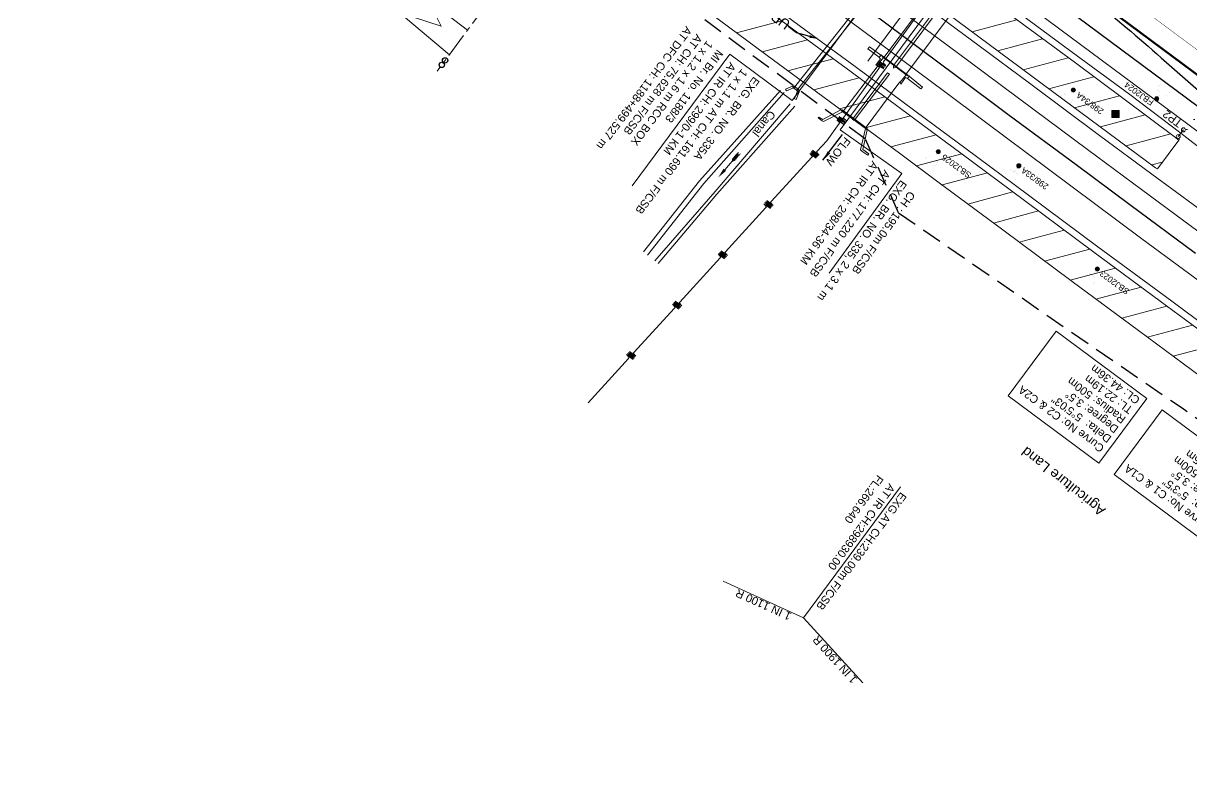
# Model space of a CAD drawing. Header units: metres. Extents: x 643874 to 646664, y 3378445 to 3380508.
# Drawn here: x 645387.6 to 645679.6, y 3379023.7 to 3379208.4 of the extents above; entities that cross this region are included whole.
import ezdxf
from ezdxf.enums import TextEntityAlignment as Align

# ---------------------------------------------------------------- set-up
doc = ezdxf.new("R2010")
doc.units = ezdxf.units.M
doc.header["$MEASUREMENT"] = 0
for name, pattern in [('ACAD_ISO07W100', [3, 0, -3]), ('CENTER', [2, 1.25, -0.25, 0.25, -0.25]), ('DASHED2', [0.375, 0.25, -0.125])]:
    doc.linetypes.add(name, pattern=pattern)
for name, color, linetype, lineweight in [('Bench_Mark', 7, 'Continuous', 0), ('BRIDGE DETAILS PLAN', 7, 'Continuous', 0), ('Bridge Parapet', 7, 'Continuous', 0), ('CANAL_BOTTOM', 5, 'Continuous', 0), ('CANAL_TOP', 5, 'Continuous', 0), ('DOTED LINE', 7, 'ACAD_ISO07W100', 18), ('DRAIN CULVERT', 1, 'Continuous', 0), ('EXG GRADES IN STATION', 7, 'Continuous', 0), ('EXG. TP1-2', 7, 'Continuous', 13), ('Existing Chainage', 7, 'Continuous', 0), ('Existing IR Track', 143, 'Continuous', 0), ('Existing Railway Boundary', 36, 'CENTER', 0), ('flow direction', 7, 'Continuous', 0), ('HT_PWR_LINE', 134, 'POWER', 0), ('NEW DFCC MAIN LINE - SHAMBHU - 05.03.2020$0$Proposed Alignment', 7, 'Continuous', 0), ('OHE MAST', 7, 'Continuous', 0), ('Piers_Abutment', 7, 'Continuous', 0), ('Platform', 7, 'Continuous', 13), ('Proposed Curve_Details', 10, 'Continuous', 0), ('Retaining Wall', 7, 'Continuous', 13), ('River Text', 7, 'Continuous', 0), ("SARAI BANJARA STN SRJ's", 251, 'Continuous', 0), ('Side Details', 7, 'Continuous', 13), ('Text', 7, 'Continuous', 13), ('Wing Wall', 7, 'Continuous', 0)]:
    doc.layers.add(name, color=color, linetype=linetype, lineweight=lineweight)
doc.layers.add("SARAI BANJARA STN. SRJ's", color=10, linetype='Continuous')
doc.styles.add('ARIAL', font='arial.ttf')
doc.styles.get("Standard").update_dxf_attribs({"font": 'arial.ttf'})
doc.linetypes.add('F-LINE', pattern='A,0.6,["X",Standard,S=0.3,R=0,X=0,Y=-0.15],0.1', length=0.7)
doc.linetypes.add('POWER', pattern='A,10,-0.2,[131,ltypeshp.shx,S=0.4,R=0,X=-0.2,Y=0],-0.2,[131,ltypeshp.shx,S=0.4,R=180,X=1.2,Y=0],-1.4,[131,ltypeshp.shx,S=0.4,R=0,X=-0.2,Y=0],-0.2,[131,ltypeshp.shx,S=0.4,R=180,X=1.2,Y=0],-1.4,[131,ltypeshp.shx,S=0.4,R=0,X=-0.2,Y=0],-0.2,[131,ltypeshp.shx,S=0.4,R=180,X=1.2,Y=0],-1.2', length=14.8)
doc.dimstyles.new('ISO-25', dxfattribs={"dimtxt": 2.5, "dimasz": 2.5, "dimexe": 1.25, "dimexo": 0.625, "dimtad": 1, "dimdec": 3, "dimtxsty": 'Standard', "dimcen": 2.5, "dimadec": 0, "dimazin": 0, "dimtfac": 1, "dimtdec": 3, "dimtmove": 0, "dimatfit": 3, "dimfxl": 1, "dimarcsym": 0})

# ---------------------------------------------------------------- blocks, each defined once
blk = doc.blocks.new('BM')
blk.add_hatch(color=256).paths.add_polyline_path([(-0.88, -0.88), (-0.88, 0.88), (0.88, 0.88), (0.88, -0.88)])
for p, q in [((0.88, 0.88), (-0.88, 0.88)), ((-0.88, 0.88), (-0.88, -0.88)), ((0.88, -0.88), (0.88, 0.88)), ((-0.88, -0.88), (0.88, -0.88))]:
    blk.add_line(p, q)
blk = doc.blocks.new('River A')
at = {"layer": 'River Text'}
for p, q in [((0, 0), (-3.6, 7.5, -1499.5)), ((0.1, 6), (-3.5, 13.6, -1499.5)), ((0.1, 3.3), (-3.5, 10.8, -1499.5)), ((0.2, 9.9), (-3.4, 17.4, -1499.5)), ((0.3, 12.9), (-3.3, 20.5, -1499.5)), ((0.4, 16.4), (-3.2, 24, -1499.5)), ((0.5, 20.3), (-3.1, 27.8, -1499.5)), ((0.5, 22.3), (0, 0)), ((0, 0), (4, 7.4, -1499.5)), ((0.1, 6), (4.1, 13.4, -1499.5)), ((0.1, 3.3), (4.1, 10.7, -1499.5)), ((0.2, 9.9), (4.2, 17.2, -1499.5)), ((0.3, 12.9), (4.3, 20.3, -1499.5)), ((0.4, 16.4), (4.4, 23.8, -1499.5)), ((0.5, 20.3), (4.5, 27.7, -1499.5))]:
    blk.add_line(p, q, dxfattribs=at)
at = {"layer": 'River Text', "flags": 128}
blk.add_lwpolyline([(-0.7, -27.7), (0.5, 22.3)], dxfattribs=at)
at = {"layer": 'River Text', "extrusion": (0, 0, -1)}
blk.add_solid([(-3.5, -27.8), (1.3, -52.7), (4.8, -27.6)], dxfattribs=at)
blk = doc.blocks.new('OHE MAST')
h = blk.add_hatch(color=256)
edge = h.paths.add_edge_path()
edge.add_arc((0, 0), 0.514, 0, 360)
at = {"const_width": 0.01, "flags": 128}
for points in [[(1.5, 3.5), (1.5, 2), (-1.5, 2), (-1.5, 3.5)], [(0, 2), (0, 0)]]:
    blk.add_lwpolyline(points, dxfattribs=at)
blk.add_circle((0, 0), 0.514)

msp = doc.modelspace()

# ---------------------------------------------------------------- hatches: boundary and pattern name
at = {"layer": 'Platform', "linetype": 'Continuous'}
h = msp.add_hatch(dxfattribs=at)
h.set_pattern_fill('ANSI31', scale=50, angle=150)
h.set_pattern_definition([(195, (-445.12, 430.885), (1.617619032, -6.037036414), [])])
h.paths.add_polyline_path([(645388.368, 3379392.9797), (645304.213, 3379455.4258), (645272.2708, 3379479.0948), (645246.941, 3379498.2866), (645241.6264, 3379491.121), (645267.1544, 3379471.9597), (645299.3762, 3379447.9702), (645382.0595, 3379386.6145), (645407.2067, 3379367.9023), (645445.7824, 3379339.3212), (645477.696, 3379315.5924), (645490.075, 3379306.3432), (645496.708, 3379301.4503), (645576.3204, 3379242.2279), (645644.7773, 3379191.3947), (645671.2118, 3379171.8795), (645670.9928, 3379172.1437), (645676.372, 3379179.1632), (645676.3426, 3379179.3032), (645650.5263, 3379198.4861), (645589.4975, 3379243.4798), (645501.7605, 3379308.8655), (645483.8658, 3379322.1325), (645450.5926, 3379346.7929), (645412.2621, 3379375.2029)])
h.paths.add_polyline_path([(645474.6884, 3379328.7775), (645432.0289, 3379360.1297), (645429.1376, 3379356.1502), (645441.5677, 3379347.2272), (645440.4801, 3379345.5986), (645449.5306, 3379338.7647), (645450.793, 3379340.3586), (645471.7971, 3379324.7979)], flags=16)
h = msp.add_hatch(dxfattribs=at)
h.set_pattern_fill('ANSI31', scale=50, angle=150)
h.set_pattern_definition([(195, (-418.592, 362.8835), (1.617619032, -6.037036414), [])])
h.paths.add_polyline_path([(645441.6735, 3379309.5612), (645348.2122, 3379378.1658), (645333.093, 3379388.9165), (645327.2115, 3379393.1443), (645317.8249, 3379399.9193), (645312.4697, 3379403.7033), (645300.709, 3379412.1235), (645295.4778, 3379415.9191), (645290.013, 3379408.5777), (645295.3927, 3379404.6763), (645307.1663, 3379396.247), (645312.5071, 3379392.4731), (645321.8636, 3379385.7198), (645327.7714, 3379381.4731), (645342.8534, 3379370.7488), (645436.2591, 3379302.1851), (645451.8514, 3379290.737), (645470.122, 3379277.2561), (645500.8286, 3379254.432), (645513.7527, 3379244.7039), (645531.0826, 3379231.9179), (645546.4879, 3379220.4528), (645559.6875, 3379210.5753), (645575.0897, 3379199.1723), (645589.0454, 3379188.9056), (645606.9003, 3379175.6921), (645616.4961, 3379168.5875), (645632.3718, 3379156.7729), (645649.7037, 3379143.8988), (645666.2699, 3379131.6658), (645682.0749, 3379119.9942), (645705.7202, 3379102.393), (645720.6971, 3379091.2444), (645726.1479, 3379098.5937), (645711.1837, 3379109.7328), (645687.5245, 3379127.3444), (645671.7052, 3379139.0265), (645655.1494, 3379151.2518), (645637.8345, 3379164.1133), (645621.9497, 3379175.9346), (645612.3434, 3379183.0471), (645594.478, 3379196.2683), (645580.523, 3379206.5345), (645565.1508, 3379217.9152), (645551.9605, 3379227.7859), (645536.5302, 3379239.2695), (645519.2203, 3379252.0407), (645506.3092, 3379261.7591), (645475.5675, 3379284.6092), (645457.2753, 3379298.1061)])
h.paths.add_polyline_path([(645514.032, 3379250.6358), (645472.4955, 3379281.4966), (645469.6042, 3379277.5171), (645511.1407, 3379246.6563)], flags=16)

# ---------------------------------------------------------------- linework, layer by layer
at = {"layer": 'BRIDGE DETAILS PLAN', "lineweight": 15, "flags": 128}
for points in [[(645539.7937, 3379167.8285), (645564.1772, 3379200.6926), (645579.7757, 3379189.1193), (645624.732, 3379249.7113)], [(645589.0383, 3379145.9703), (645607.1539, 3379170.8657), (645591.7167, 3379181.7566), (645626.2656, 3379228.3391)]]:
    msp.add_lwpolyline(points, dxfattribs=at)
at = {"layer": 'Bridge Parapet', "linetype": 'Continuous', "lineweight": 20, "flags": 128}
for points in [[(645602.2494, 3379200.1041), (645608.6146, 3379195.3027), (645608.6514, 3379195.4438), (645602.2861, 3379200.2452), (645602.2494, 3379200.1041)], [(645581.244, 3379191.387), (645579.899, 3379192.469), (645580.189, 3379192.752), (645581.5344, 3379191.6697), (645581.244, 3379191.387)]]:
    msp.add_lwpolyline(points, close=True, dxfattribs=at)
at = {"layer": 'Bridge Parapet', "linetype": 'Continuous', "flags": 128}
msp.add_lwpolyline([(645598.37, 3379181.949), (645592.125, 3379186.573), (645592.256, 3379186.745), (645598.494, 3379182.115), (645598.37, 3379181.949)], close=True, dxfattribs=at)
at = {"layer": 'CANAL_BOTTOM', "color": 0, "linetype": 'Continuous', "lineweight": 13, "flags": 128}
for points in [[(645577.78, 3379191.145), (645557.687, 3379168.414), (645543.6123, 3379150.4912)], [(645545.4172, 3379149.0456), (645560.522, 3379166.377), (645579.279, 3379188.276)]]:
    msp.add_lwpolyline(points, dxfattribs=at)
at = {"layer": 'CANAL_TOP', "color": 0, "linetype": 'Continuous', "lineweight": 13, "flags": 128}
for points in [[(645542.6059, 3379151.2973), (645556.588, 3379169.007), (645576.841, 3379191.63)], [(645580.431, 3379187.663), (645560.966, 3379165.747), (645546.2479, 3379148.3803)]]:
    msp.add_lwpolyline(points, dxfattribs=at)
at = {"layer": 'DOTED LINE', "linetype": 'ACAD_ISO07W100', "lineweight": 18}
msp.add_line((645744.846, 3379271.5152), (645676.4169, 3379179.2327), dxfattribs=at)
at = {"layer": 'EXG GRADES IN STATION', "color": 0, "linetype": 'Continuous', "lineweight": 20}
msp.add_line((645606.8444, 3379092.6265), (645582.5693, 3379059.9208), dxfattribs=at)
at = {"layer": 'EXG GRADES IN STATION', "color": 0, "linetype": 'Continuous', "lineweight": 0, "flags": 128}
for points in [[(645582.5731, 3379059.9144), (645582.5651, 3379059.9178), (645562.5412, 3379069.0306)], [(645597.4296, 3379043.6766), (645597.4236, 3379043.6828), (645582.5731, 3379059.9144)]]:
    msp.add_lwpolyline(points, dxfattribs=at)
at = {"layer": 'EXG. TP1-2', "linetype": 'Continuous', "lineweight": 13}
msp.add_line((645677.5428, 3379181.7844), (645676.239, 3379180.1113), dxfattribs=at)
for centre in [(645676.239, 3379180.1113), (645677.5428, 3379181.7844)]:
    msp.add_circle(centre, 0.5, dxfattribs=at)
at = {"layer": 'Existing Chainage', "color": 7, "linetype": 'Continuous', "lineweight": 13, "flags": 128}
msp.add_lwpolyline([(645598.7067, 3379198.9417), (645646.6838, 3379263.5793)], dxfattribs=at)
at = {"layer": 'Existing IR Track', "color": 0, "lineweight": 20, "flags": 128}
for points in [[(645690.304, 3379170.5743), (645676.9076, 3379180.9332), (645664.1032, 3379190.5957), (645649.5053, 3379201.3374), (645635.1191, 3379211.9584), (645621.5861, 3379222.0184), (645607.269, 3379232.6072), (645593.3557, 3379242.9544), (645579.0799, 3379253.5168), (645564.6012, 3379264.2813), (645550.3138, 3379274.8842), (645535.8601, 3379285.6842), (645518.6149, 3379298.4714), (645494.9441, 3379316.0056), (645476.9147, 3379329.3885), (645458.8538, 3379342.7818), (645442.0265, 3379355.3028), (645426.4994, 3379366.7375), (645410.9714, 3379378.2552), (645378.7924, 3379402.1808)], [(645349.1937, 3379379.5243), (645442.6652, 3379310.9123), (645458.2688, 3379299.4559), (645476.565, 3379285.9561), (645507.3131, 3379263.1012), (645520.2218, 3379253.3846), (645537.528, 3379240.6161), (645552.9629, 3379229.1291), (645566.1515, 3379219.2597), (645581.5182, 3379207.883), (645595.4731, 3379197.617), (645613.3404, 3379184.3943), (645622.9487, 3379177.2804), (645638.8351, 3379165.4579), (645656.1469, 3379152.5986), (645672.7008, 3379140.3747), (645688.5227, 3379128.6907)], [(645686.1914, 3379158.5237), (645669.6366, 3379170.7293), (645656.5842, 3379180.386), (645639.0421, 3379193.4122), (645626.5245, 3379202.7783), (645608.8798, 3379215.8728), (645594.312, 3379226.7296), (645578.5103, 3379238.4612), (645566.6912, 3379247.299), (645551.4866, 3379258.5685), (645534.983, 3379270.8096), (645519.4745, 3379282.3482), (645489.0664, 3379304.9068), (645472.226, 3379317.4301), (645453.1321, 3379331.6312), (645435.8914, 3379344.4734), (645419.1839, 3379356.925), (645402.9346, 3379368.9541), (645386.3783, 3379381.2316)], [(645683.4084, 3379154.7794), (645667.0206, 3379166.8716), (645653.5731, 3379176.8887), (645636.6751, 3379189.4245), (645623.5857, 3379199.1546), (645606.223, 3379212.0433), (645591.8406, 3379222.7757), (645575.8468, 3379234.6042), (645563.7894, 3379243.5933), (645548.823, 3379254.7409), (645531.4307, 3379267.6091), (645517.4822, 3379278.0336), (645486.5818, 3379300.8935), (645469.2021, 3379313.792), (645450.3316, 3379327.8075), (645433.1202, 3379340.5854), (645416.2003, 3379353.2036), (645400.2163, 3379365.0261), (645383.6189, 3379377.3839)], [(645693.6185, 3379135.1092), (645677.5673, 3379146.9232), (645667.1803, 3379154.5683), (645643.8308, 3379171.9545), (645627.7421, 3379183.963), (645617.8176, 3379191.3377), (645600.2426, 3379204.3927), (645586.0445, 3379215.0882), (645570.4764, 3379226.6803), (645557.7828, 3379236.165), (645543.0526, 3379247.1355), (645525.6942, 3379260.0224), (645513.5795, 3379269.1024), (645481.1302, 3379293.2009), (645463.3488, 3379306.3822), (645444.5494, 3379320.3639), (645427.7043, 3379332.8659), (645410.0508, 3379346.0428), (645394.8203, 3379357.3972), (645377.9593, 3379369.9315)]]:
    msp.add_lwpolyline(points, dxfattribs=at)
at = {"layer": 'Existing IR Track', "color": 7, "lineweight": 25, "flags": 128}
msp.add_lwpolyline([(645680.5396, 3379150.9105), (645664.1735, 3379163.0197), (645650.7034, 3379173.0155), (645634.016, 3379185.4046), (645620.7603, 3379195.2938), (645603.4054, 3379208.201), (645589.0616, 3379218.8889), (645573.2076, 3379230.6902), (645560.6042, 3379240.0798), (645547.0459, 3379250.1058), (645528.6336, 3379263.7724), (645514.7865, 3379274.1432), (645483.8738, 3379297.0705), (645466.3994, 3379310.0016), (645447.6389, 3379323.9696), (645430.4705, 3379336.7426), (645413.3955, 3379349.4625), (645397.4174, 3379361.293), (645380.8878, 3379373.5912)], dxfattribs=at)
at = {"layer": 'Existing Railway Boundary', "color": 32, "linetype": 'DASHED2', "lineweight": 25, "ltscale": 20}
msp.add_line((645598.0586, 3379179.4496), (645549.0311, 3379215.8257), dxfattribs=at)
at = {"layer": 'Existing Railway Boundary', "color": 32, "linetype": 'DASHED2', "lineweight": 25, "ltscale": 20, "flags": 128}
for points in [[(645606.3456, 3379161.062), (645598.0586, 3379179.4496)], [(645606.3456, 3379161.062), (645612.6474, 3379156.6995), (645629.8044, 3379144.8812), (645660.447, 3379123.8185), (645677.2198, 3379112.3051), (645700.9584, 3379095.9952), (645724.6888, 3379079.6908), (645740.8782, 3379068.5432), (645757.092, 3379057.3789), (645769.9294, 3379048.5094), (645782.8351, 3379039.5926), (645798.2082, 3379029.0749), (645808.7357, 3379021.836), (645819.2063, 3379014.6363), (645833.4016, 3379004.8563), (645844.461, 3378997.23), (645844.461, 3378997.23)]]:
    msp.add_lwpolyline(points, dxfattribs=at)
at = {"layer": 'HT_PWR_LINE', "color": 0, "linetype": 'Continuous', "lineweight": 18, "flags": 128}
msp.add_lwpolyline([(645528.7818, 3379113.6154), (645538.876, 3379124.7002), (645539.051, 3379124.8924), (645538.3849, 3379125.6478), (645539.9878, 3379124.4316), (645538.6273, 3379125.914), (645540.2302, 3379124.6978), (645538.8697, 3379126.1802), (645540.4726, 3379124.964), (645539.112, 3379126.4463), (645540.7149, 3379125.2302), (645540.0488, 3379125.9856), (645540.2219, 3379126.1782), (645550.316, 3379137.263), (645550.4911, 3379137.4552), (645549.8249, 3379138.2106), (645551.4278, 3379136.9944), (645550.0673, 3379138.4768), (645551.6702, 3379137.2606), (645550.3097, 3379138.743), (645551.9126, 3379137.5268), (645550.5521, 3379139.0091), (645552.155, 3379137.7929), (645551.4888, 3379138.5483), (645551.6619, 3379138.7409), (645561.7561, 3379149.8257), (645561.9311, 3379150.018), (645561.265, 3379150.7734), (645562.8679, 3379149.5572), (645561.5074, 3379151.0396), (645563.1103, 3379149.8234), (645561.7497, 3379151.3057), (645563.3526, 3379150.0895), (645561.9921, 3379151.5719), (645563.595, 3379150.3557), (645562.9289, 3379151.1111), (645563.102, 3379151.3037), (645573.1961, 3379162.3885), (645573.3712, 3379162.5808), (645572.705, 3379163.3362), (645574.3079, 3379162.12), (645572.9474, 3379163.6023), (645574.5503, 3379162.3861), (645573.1898, 3379163.8685), (645574.7927, 3379162.6523), (645573.4322, 3379164.1347), (645575.0351, 3379162.9185), (645574.3689, 3379163.6739), (645574.542, 3379163.8665), (645584.6362, 3379174.9513), (645584.8112, 3379175.1435), (645584.1451, 3379175.8989), (645585.748, 3379174.6828), (645584.3875, 3379176.1651), (645585.9903, 3379174.9489), (645584.6298, 3379176.4313), (645586.2327, 3379175.2151), (645584.8722, 3379176.6975), (645586.4751, 3379175.4813), (645585.809, 3379176.2367), (645585.9821, 3379176.4293), (645588.3813, 3379179.064), (645591.4854, 3379183.3592), (645591.6376, 3379183.57), (645590.8906, 3379184.2455), (645592.6203, 3379183.2176), (645591.1015, 3379184.5373), (645592.8312, 3379183.5094), (645591.3124, 3379184.8291), (645593.042, 3379183.8012), (645591.5232, 3379185.1209), (645593.2529, 3379184.093), (645592.5059, 3379184.7685), (645592.6562, 3379184.9794), (645601.4376, 3379197.1307), (645601.5899, 3379197.3414), (645600.8428, 3379198.0169), (645602.5725, 3379196.989), (645601.0537, 3379198.3087), (645602.7834, 3379197.2808), (645601.2646, 3379198.6005), (645602.9943, 3379197.5726), (645601.4754, 3379198.8923), (645603.2051, 3379197.8644), (645602.4581, 3379198.5399), (645602.6084, 3379198.7508), (645611.3898, 3379210.9021)], dxfattribs=at)
at = {"layer": 'NEW DFCC MAIN LINE - SHAMBHU - 05.03.2020$0$Proposed Alignment', "color": 1, "linetype": 'F-LINE', "lineweight": 18, "ltscale": 5, "flags": 128}
msp.add_lwpolyline([(645772.0419, 3379113.9542), (645582.3419, 3379254.7025), (645570.0522, 3379263.8208), (644977.1184, 3379703.7491)], dxfattribs=at)
msp.add_lwpolyline([(646278.9568, 3378741.8074, 0.1, 0.1, 0), (645927.447, 3379016.9892, 0.1, 0.1, 0), (645923.5097, 3379020.0714, 0.1, 0.1, 0), (645919.5711, 3379023.1532, 0.1, 0.1, 0), (645915.6304, 3379026.234, 0.1, 0.1, 0), (645911.6869, 3379029.313, 0.1, 0.1, 0), (645907.738, 3379032.391, 0.1, 0.1, 0), (645903.7867, 3379035.4642, 0.1, 0.1, 0), (645899.8308, 3379038.5331, 0.1, 0.1, 0), (645895.8728, 3379041.5943, 0.1, 0.1, 0.00313394), (645865.9104, 3379064.4318, 0.1, 0.1, 0), (645861.9063, 3379067.4392, 0.1, 0.1, 0), (645857.8986, 3379070.4402, 0.1, 0.1, 0), (645853.888, 3379073.4356, 0.1, 0.1, 0), (645849.8768, 3379076.4249, 0.1, 0.1, 0), (645845.8619, 3379079.4118, 0.1, 0.1, 0), (645841.8459, 3379082.3956, 0.1, 0.1, 0), (645837.8295, 3379085.3771, 0.1, 0.1, 0), (645833.8133, 3379088.3571, 0.1, 0.1, 0), (645663.8751, 3379214.443, 0.1, 0.1, 0), (645667.5992, 3379219.4624, 0.1, 0.1, 0), (645663.5838, 3379222.4416, 0, 0, 0), (645631.4601, 3379246.2759, 0, 0, 0), (645614.5101, 3379258.8519, 0, 0, 0), (645618.5326, 3379264.2733, 0, 0, 0)], format="xyseb", dxfattribs=at)
at = {"layer": 'Piers_Abutment', "linetype": 'Continuous', "lineweight": 15, "flags": 128}
for points in [[(645580.108, 3379192.106), (645618.1082, 3379240.2623)], [(645618.8135, 3379239.549), (645580.85, 3379191.508)], [(645627.6442, 3379233.1053), (645602.6326, 3379199.8151)], [(645608.1314, 3379195.6016), (645633.1025, 3379228.9545)], [(645601.28, 3379197.8523), (645592.368, 3379186.17)], [(645597.974, 3379182.082), (645606.6936, 3379193.8172)]]:
    msp.add_lwpolyline(points, dxfattribs=at)
for points in [[(645605.0707, 3379197.2194), (645605.0625, 3379197.8698), (645630.0728, 3379231.2483), (645630.4974, 3379230.886), (645605.684, 3379197.4151), (645605.0707, 3379197.2194)], [(645594.807, 3379184.426), (645595.272, 3379184.097), (645604.0628, 3379195.6843), (645603.5909, 3379196.0182), (645594.807, 3379184.426)]]:
    msp.add_lwpolyline(points, close=True, dxfattribs=at)
at = {"layer": 'Platform', "color": 7, "linetype": 'Continuous', "lineweight": 15, "flags": 128}
for points in [[(645304.213, 3379455.4258), (645388.368, 3379392.9797), (645412.2621, 3379375.2029), (645450.5926, 3379346.7929), (645483.8658, 3379322.1325), (645501.7605, 3379308.8655), (645589.4975, 3379243.4798), (645650.5263, 3379198.4861), (645675.2023, 3379180.1506), (645676.4169, 3379179.2327), (645671.0322, 3379172.0035), (645670.5954, 3379172.3345), (645644.7773, 3379191.3947), (645576.3204, 3379242.2279), (645496.708, 3379301.4503), (645490.075, 3379306.3432), (645477.696, 3379315.5924), (645445.7824, 3379339.3212), (645407.2067, 3379367.9023), (645382.0595, 3379386.6145)], [(645295.4783, 3379415.9198), (645290.0125, 3379408.5771), (645295.3927, 3379404.6763), (645307.1663, 3379396.247), (645312.5071, 3379392.4731), (645321.8636, 3379385.7198), (645327.7714, 3379381.4731), (645342.8534, 3379370.7488), (645436.2591, 3379302.1851), (645451.8514, 3379290.737), (645470.122, 3379277.2561), (645500.8286, 3379254.432), (645513.7527, 3379244.7039), (645531.0826, 3379231.9179), (645546.4879, 3379220.4528), (645559.6875, 3379210.5753), (645575.0897, 3379199.1723), (645589.0454, 3379188.9056), (645606.9003, 3379175.6921), (645616.4961, 3379168.5875), (645632.3718, 3379156.7729), (645649.7037, 3379143.8988), (645666.2699, 3379131.6658), (645682.0749, 3379119.9942)], [(645687.5245, 3379127.3444), (645671.7052, 3379139.0265), (645655.1494, 3379151.2518), (645637.8345, 3379164.1133), (645621.9497, 3379175.9346), (645612.3434, 3379183.0471), (645594.478, 3379196.2683), (645580.523, 3379206.5345), (645565.1508, 3379217.9152), (645551.9605, 3379227.7859), (645536.5302, 3379239.2695), (645519.2203, 3379252.0407), (645506.3092, 3379261.7591), (645475.5675, 3379284.6092), (645457.2753, 3379298.1061), (645441.6735, 3379309.5612), (645348.2122, 3379378.1658), (645333.093, 3379388.9165), (645327.2115, 3379393.1443), (645317.8249, 3379399.9193), (645312.4697, 3379403.7033), (645300.709, 3379412.1235), (645295.4773, 3379415.9185)]]:
    msp.add_lwpolyline(points, dxfattribs=at)
at = {"layer": 'Proposed Curve_Details', "color": 0}
for points in [[(645668.3817, 3379114.6848), (645645.7575, 3379131.4709), (645633.7673, 3379115.3106), (645656.3916, 3379098.5244)], [(645694.8673, 3379095.0338), (645672.243, 3379111.8199), (645660.2528, 3379095.6596), (645682.8771, 3379078.8734)]]:
    msp.add_lwpolyline(points, close=True, dxfattribs=at)
at = {"layer": 'Retaining Wall', "linetype": 'Continuous', "lineweight": 20, "flags": 128}
for points in [[(645600.6935, 3379197.9062), (645601.8476, 3379199.5267), (645601.482, 3379199.8426), (645602.0382, 3379200.483), (645602.364, 3379200.2157), (645602.2494, 3379200.1041), (645602.57, 3379199.7882), (645602.1769, 3379199.3442), (645601.1227, 3379197.8824), (645600.6935, 3379197.9062)], [(645579.86, 3379192.717), (645578.118, 3379191.937), (645578.305, 3379191.566), (645580.132, 3379192.259), (645579.86, 3379192.717)], [(645581.477, 3379191.243), (645580.767, 3379189.388), (645580.308, 3379189.563), (645581.051, 3379191.492), (645581.477, 3379191.243)]]:
    msp.add_lwpolyline(points, close=True, dxfattribs=at)
for points in [[(645606.8807, 3379193.2341), (645606.7683, 3379193.6716), (645607.8272, 3379195.0412), (645608.2693, 3379195.5272), (645608.5906, 3379195.2907), (645608.7273, 3379195.3833), (645609.0445, 3379195.2698), (645608.5625, 3379194.5951), (645608.0897, 3379194.8561), (645606.8807, 3379193.2341)], [(645586.444, 3379184.991), (645586.245, 3379184.764), (645587.229, 3379184.051), (645587.603, 3379183.836), (645592.327, 3379186.298), (645591.905, 3379186.757), (645587.395, 3379184.334), (645586.444, 3379184.991)], [(645598.638, 3379175.428), (645598.908, 3379175.752), (645597.416, 3379176.854), (645598.494, 3379181.766), (645598.044, 3379182.087), (645596.846, 3379176.83), (645597.182, 3379176.497), (645598.638, 3379175.428)]]:
    msp.add_lwpolyline(points, dxfattribs=at)
at = {"layer": "SARAI BANJARA STN. SRJ's", "linetype": 'CENTER', "lineweight": 20, "ltscale": 5}
msp.add_line((645581.072, 3379317.7877), (645491.0201, 3379196.4161), dxfattribs=at)
at = {"layer": "SARAI BANJARA STN. SRJ's", "color": 1, "lineweight": 50, "flags": 128}
msp.add_lwpolyline([(646418.7438, 3378626.0243), (645924.3649, 3379013.0522), (645920.4277, 3379016.1342), (645916.4899, 3379019.2154), (645912.5508, 3379022.2949), (645908.6098, 3379025.372), (645904.6663, 3379028.4458), (645900.7195, 3379031.5155), (645896.7689, 3379034.5802), (645892.8138, 3379037.6392, 0.00313394), (645862.9044, 3379060.4363), (645858.9065, 3379063.4391), (645854.9042, 3379066.436), (645850.8982, 3379069.428), (645846.889, 3379072.4158), (645842.8774, 3379075.4002), (645838.8639, 3379078.3821), (645834.8492, 3379081.3623), (645830.8338, 3379084.3418), (644638.4218, 3379969.054)], format="xyb", dxfattribs=at)
at = {"layer": "SARAI BANJARA STN. SRJ's", "color": 1, "lineweight": 25, "flags": 128}
msp.add_lwpolyline([(646521.533, 3378537.6176), (646414.8911, 3378621.103), (645920.5122, 3379008.1309), (645916.5752, 3379011.2128), (645912.6384, 3379014.2931), (645908.7014, 3379017.3711), (645904.7635, 3379020.4458), (645900.8266, 3379023.5143), (645896.8855, 3379026.5796), (645892.9416, 3379029.6392), (645888.9901, 3379032.6954, 0.00313394), (645859.1469, 3379055.4419), (645855.1566, 3379058.439), (645851.1611, 3379061.4309), (645847.1608, 3379064.4185), (645843.1543, 3379067.4043), (645839.1469, 3379070.3857), (645835.1365, 3379073.3652), (645831.1239, 3379076.3439), (645827.1096, 3379079.3226), (645587.7305, 3379256.9303)], format="xyb", dxfattribs=at)
at = {"layer": "SARAI BANJARA STN. SRJ's", "lineweight": 25, "flags": 128}
msp.add_lwpolyline([(645636.1264, 3379228.8055, -0.02078913), (645672.0002, 3379199.8015), (645693.841, 3379180.5887, 0.02078909), (645729.7147, 3379151.5849)], format="xyb", dxfattribs=at)
at = {"layer": "SARAI BANJARA STN. SRJ's", "lineweight": 15}
msp.add_lwpolyline([(645494.0864, 3379200.5489), (645481.5382, 3379211.0763), (645492.0571, 3379207.6642), (645488.7773, 3379214.2258), (645498.607, 3379206.6417)], dxfattribs=at)
at = {"layer": "SARAI BANJARA STN. SRJ's"}
for centre in [(645492.2029, 3379198.0104), (645493.0289, 3379199.1236)]:
    msp.add_circle(centre, 0.6717, dxfattribs=at)
at = {"layer": 'Wing Wall', "linetype": 'Continuous', "lineweight": 20, "flags": 128}
for points in [[(645598.6488, 3379202.0519), (645599.0454, 3379202.4771), (645601.8931, 3379200.4242), (645601.4768, 3379199.9676), (645598.6488, 3379202.0519)], [(645611.8768, 3379192.0223), (645612.3353, 3379192.4635), (645609.009, 3379195.1639), (645608.6124, 3379194.6401), (645611.8768, 3379192.0223)]]:
    msp.add_lwpolyline(points, close=True, dxfattribs=at)

# ---------------------------------------------------------------- block references
at = {"layer": 'Bench_Mark'}
msp.add_blockref('BM', (645660.561, 3379185.744), dxfattribs=at)
at = {"layer": 'OHE MAST', "lineweight": 13}
for p, rotation in [((645650.0197, 3379191.718), 143.3908318566117), ((645670.8722, 3379189.53), 323.3908318566117), ((645616.2607, 3379176.3124), 143.3908318566117), ((645636.3882, 3379172.8074), 143.3908318566117), ((645656.0215, 3379147.0162), 143.3908318566117)]:
    msp.add_blockref('OHE MAST', p, dxfattribs=dict(at, rotation=rotation))
at = {"layer": 'River Text', "color": 0, "xscale": 0.1, "yscale": 0.1, "zscale": 0.1, "rotation": 320.6085935194516}
msp.add_blockref('River A', (645564.7341, 3379173.9013), dxfattribs=at)

# ---------------------------------------------------------------- texts
at = {"layer": 'BRIDGE DETAILS PLAN', "color": 1, "style": 'ARIAL'}
for s, p in [('AT DFC CH: 1188+499.527 m', (645553.2718, 3379207.8072)), ('AT CH: 75.628 m F/CSB', (645555.8637, 3379205.8842)), ('1 x 1.2 x 1.6 m RCC BOX', (645558.4782, 3379204.2053)), ('MI Br. No. 1188/3', (645561.0687, 3379201.9878))]:
    msp.add_text(s, height=2, rotation=233, dxfattribs=at).set_placement(p)
at = {"layer": 'BRIDGE DETAILS PLAN', "style": 'ARIAL'}
for s, rotation, p in [('AT IR CH: 299/0-1 KM', 233, (645564.2652, 3379198.8082)), ('1 x 1.1 m AT CH: 161.690 m F/CSB', 233, (645567.1635, 3379197.166)), ('EXG. BR. NO. 335A ', 233, (645570.1866, 3379195.2225)), ('AT IR CH: 298/34-36 KM', 234.16407, (645599.8111, 3379174.1784)), ('AT CH: 177.220 m F/CSB', 234.16407, (645602.8131, 3379171.9663)), ('EXG. BR. NO. 335, ', 234.16407, (645606.9525, 3379169.4068)), ('CH : 195.0m F/CSB', 234.16407, (645609.0246, 3379166.6626)), ('2 x 3.1 m ', 234.16407, (645592.6604, 3379149.2374))]:
    msp.add_text(s, height=2, rotation=rotation, dxfattribs=at).set_placement(p)
at = {"layer": 'BRIDGE DETAILS PLAN', "color": 7, "lineweight": 15, "style": 'ARIAL'}
msp.add_text('FLOW', height=2, rotation=231.497652, dxfattribs=at).set_placement((645592.9711, 3379180.1577))
at = {"layer": 'EXG GRADES IN STATION', "color": 0, "lineweight": 0, "insert": (645604.8146, 3379093.0076), "char_height": 2, "attachment_point": 4, "rotation": 233.426366, "line_spacing_factor": 1.08, "style": 'ARIAL'}
msp.add_mtext('EXG.AT CH:239.00m F/CSB\\PAT IR CH:298930.00\\PFL:266.640', dxfattribs=at)
at = {"layer": 'EXG GRADES IN STATION', "color": 0, "lineweight": 13, "char_height": 2, "attachment_point": 7, "line_spacing_factor": 0.84, "style": 'ARIAL'}
for s, insert, rotation in [('1 IN 1100 R', (645579.7655, 3379061.0087), 155.529851), ('1 IN 1900 R', (645596.2187, 3379044.6576), 132.455827)]:
    msp.add_mtext(s, dxfattribs=dict(at, insert=insert, rotation=rotation))
at = {"layer": 'EXG. TP1-2', "lineweight": 13, "style": 'ARIAL'}
msp.add_text('TP2', height=2, rotation=143.603357, dxfattribs=at).set_placement((645677.4363, 3379183.8428))
at = {"layer": 'OHE MAST', "style": 'ARIAL'}
for s, p in [('FBJ2024', (645663.4768, 3379193.8771)), ('298/34A', (645651.4443, 3379191.3177)), ('SBJ2025', (645617.7844, 3379175.8195)), ('298/33A', (645637.673, 3379172.5213)), ('SBJ2023', (645657.3209, 3379146.7375))]:
    msp.add_text(s, height=1.5, rotation=144, dxfattribs=at).set_placement(p, align=Align.RIGHT)
at = {"layer": 'Proposed Curve_Details', "color": 0, "lineweight": 0, "char_height": 2, "attachment_point": 7, "rotation": 143.426366, "line_spacing_factor": 0.9, "style": 'ARIAL'}
for s, insert in [('Curve No: C2 & C2A\\PDelta:  5%%D5\'03"\\PDegree: 3.5%%D\\PRadius: 500m\\PTL: 22.19m \\PCL: 44.36m', (645666.8988, 3379114.7127)), ('Curve No: C1 & C1A\\PDelta:  5%%D3\'5"\\PDegree: 3.5%%D\\PRadius: 500m\\PTL: 22.055m \\PCL: 44.08m', (645693.3844, 3379095.0617))]:
    msp.add_mtext(s, dxfattribs=dict(at, insert=insert))
at = {"layer": "SARAI BANJARA STN SRJ's", "color": 7, "style": 'ARIAL'}
msp.add_text('UP LOOP CSR760.00m(TRAP TO SRJ)', height=2.5, rotation=143.5, dxfattribs=at).set_placement((645579.5594, 3379208.6432))
at = {"layer": 'Side Details', "style": 'ARIAL'}
msp.add_text('Agriculture Land', height=2.5, rotation=141.673657, dxfattribs=at).set_placement((645658.2824, 3379087.0629))
at = {"layer": 'Text'}
msp.add_text('Canal', height=2, rotation=231.191249, dxfattribs=at).set_placement((645574.2232, 3379186.7901))

# ---------------------------------------------------------------- leaders
at = {"layer": 'DRAIN CULVERT', "color": 7}
msp.add_leader([(645587.4328, 3379174.1746, 0.0185), (645592.3667, 3379180.5892, -0.0131)], dimstyle='ISO-25', override={"dimtxt": 3, "dimasz": 2.5, "dimgap": 0.625, "dimtad": 0, "dimdec": 3, "dimzin": 2, "dimtdec": 3}, dxfattribs=at)
at = {"layer": 'flow direction', "lineweight": 0}
msp.add_leader([(645586.0238, 3379204.5685), (645580.8764, 3379206.0075), (645578.7644, 3379207.5745)], dimstyle='ISO-25', override={"dimtxt": 0.5, "dimasz": 2, "dimtad": 0}, dxfattribs=at)

doc.saveas('drawing.dxf')
